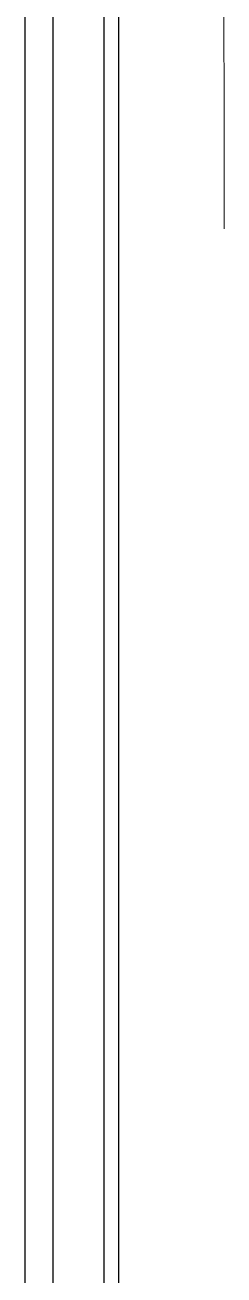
# Model space of a CAD drawing. Header units: millimetres. Extents: x 0 to 69574, y -5 to 41746.
# Drawn here: x 31992.1 to 32002.8, y 12539.5 to 12606.3 of the extents above; entities that cross this region are included whole.
import ezdxf

# ---------------------------------------------------------------- set-up
doc = ezdxf.new("R2010")
doc.units = ezdxf.units.MM
doc.layers.add('000-PI-Oprema', color=30, linetype='Continuous', lineweight=5)
doc.layers.add('000-PI-ORMAR', color=2, linetype='Continuous')

# ---------------------------------------------------------------- blocks, each defined once
blk = doc.blocks.new('C10F3TM')
at = {"layer": '000-PI-Oprema'}
blk.add_arc((4788027.201, 9719.997), 4743294.276, 180.011977908, 180.012436275, dxfattribs=at)
blk = doc.blocks.new('800mm bez ploce')
at = {"layer": '000-PI-ORMAR'}
for p, q in [((47129.522, 47274.566), (47129.522, 45290.066)), ((47126.01, 47254.066), (47126.01, 45303.066)), ((47128.729, 47254.066), (47128.729, 45303.066))]:
    blk.add_line(p, q, dxfattribs=at)

msp = doc.modelspace()

# ---------------------------------------------------------------- linework, layer by layer
at = {"layer": '000-PI-ORMAR'}
for p, q in [((31992.138, 12761.404), (31992.138, 10776.904)), ((31993.638, 12761.404), (31993.638, 10776.904)), ((31993.65, 10776.904), (31993.65, 12761.404)), ((31993.638, 12740.904), (31993.638, 10789.904)), ((31993.638, 12740.904), (31993.638, 10789.904))]:
    msp.add_line(p, q, dxfattribs=at)

# ---------------------------------------------------------------- block references
at = {"layer": '000-PI-Oprema', "ltscale": 0.25}
msp.add_blockref('800mm bez ploce', (-15132.372, -34513.162), dxfattribs=at)

# ---------------------------------------------------------------- next in the draw order: block references
at = {"layer": '000-PI-Oprema'}
msp.add_blockref('C10F3TM', (-12730.234, 3904.981), dxfattribs=at)

doc.saveas('drawing.dxf')
